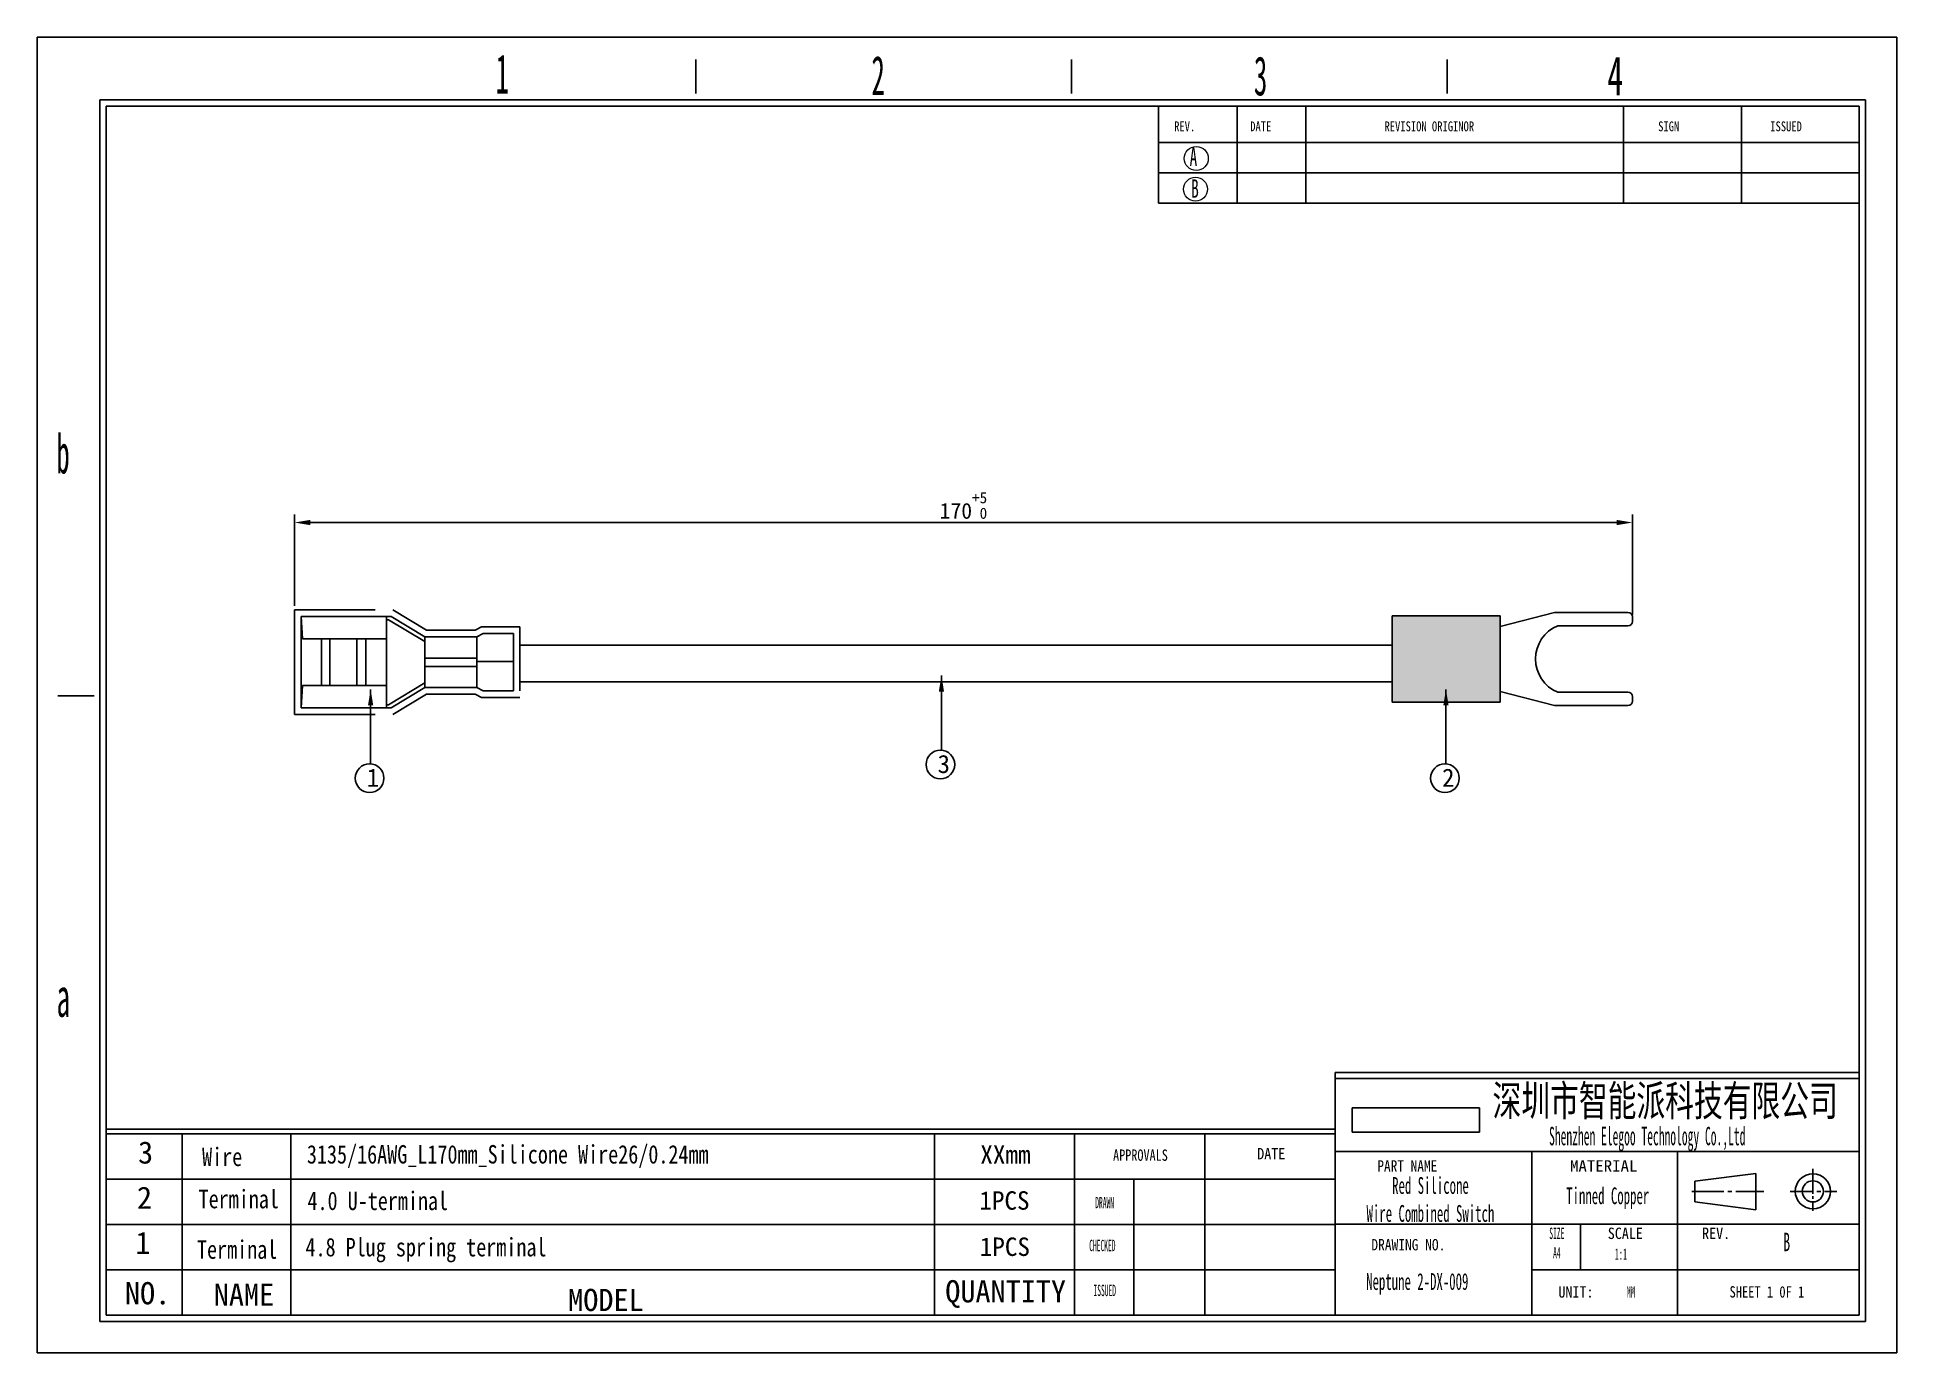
# Model space of a CAD drawing. Header units: millimetres. Extents: x 2 to 295, y 1 to 209.
import ezdxf

# ---------------------------------------------------------------- set-up
doc = ezdxf.new("R2010")
doc.units = ezdxf.units.MM
doc.header["$PDSIZE"] = -1
doc.linetypes.add('DASHED', pattern=[19.05, 12.7, -6.35])
doc.layers.add('SLD-0', color=179, linetype='Continuous')
doc.styles.add('SLDTEXTSTYLE0', font='TXT', dxfattribs={"width": 0.56, "bigfont": 'bigfont'})
doc.styles.add('SLDTEXTSTYLE10', font='TXT', dxfattribs={"width": 0.862222})
doc.styles.add('SLDTEXTSTYLE11', font='TXT', dxfattribs={"width": 1.089})
doc.styles.add('SLDTEXTSTYLE13', font='TXT', dxfattribs={"width": 0.56})
doc.styles.add('SLDTEXTSTYLE14', font='TXT', dxfattribs={"width": 0.805625})
doc.styles.add('SLDTEXTSTYLE3', font='TXT', dxfattribs={"width": 0.484})
doc.styles.add('SLDTEXTSTYLE4', font='TXT', dxfattribs={"width": 0.40535})
doc.styles.add('SLDTEXTSTYLE5', font='TXT', dxfattribs={"width": 0.6})
doc.styles.add('SLDTEXTSTYLE6', font='TXT', dxfattribs={"width": 0.5025})
doc.styles.add('SLDTEXTSTYLE7', font='TXT', dxfattribs={"width": 0.9075})
doc.styles.add('SLDTEXTSTYLE8', font='TXT', dxfattribs={"width": 0.870455})
doc.styles.add('SLDTEXTSTYLE9', font='TXT', dxfattribs={"width": 0.7865})
doc.dimstyles.new('ISO-25', dxfattribs={"dimtxt": 2.5, "dimasz": 2.5, "dimexe": 1.25, "dimexo": 0.625, "dimtad": 1, "dimtxsty": 'Standard', "dimcen": 2.5, "dimadec": 0, "dimazin": 0, "dimtfac": 1, "dimtmove": 0, "dimatfit": 3, "dimfxl": 1, "dimarcsym": 0})
picture_1 = doc.add_image_def('image1.jpg', size_in_pixel=(1698, 321))

# ---------------------------------------------------------------- blocks, each defined once
blk = doc.blocks.new('*D7')
at = {"color": 0, "lineweight": -2}
for p, q in [((42.4, 119.03), (42.4, 133.42)), ((44.9, 132.17), (250.9, 132.17)), ((253.4, 117.57), (253.4, 133.42))]:
    blk.add_line(p, q, dxfattribs=at)
at = {"color": 0}
for points in [[(44.9, 132.59), (44.9, 131.75), (42.4, 132.17)], [(250.9, 132.59), (250.9, 131.75), (253.4, 132.17)]]:
    blk.add_solid(points, dxfattribs=at)
at = {"layer": 'Defpoints', "color": 0}
for p in [(253.4, 132.17), (42.4, 118.4), (253.4, 116.94)]:
    blk.add_point(p, dxfattribs=at)
at = {"color": 0, "insert": (147.9, 134.84), "char_height": 2.5, "attachment_point": 5}
blk.add_mtext('170{\\H0.7x;\\S+5^  0;}', dxfattribs=at)

msp = doc.modelspace()

# ---------------------------------------------------------------- hatches: boundary and pattern name
msp.add_hatch(color=256).paths.add_polyline_path([(232.557, 115.777), (232.557, 117.466), (215.512, 117.466), (215.512, 110.664), (215.512, 103.862), (232.557, 103.862)])

# ---------------------------------------------------------------- linework, layer by layer
at = {"linetype": 'DASHED'}
for p, q in [((42.403, 118.4), (42.403, 110.156)), ((42.403, 118.4), (57.922, 118.4)), ((57.922, 118.4), (63.235, 115.195)), ((63.235, 115.195), (70.905, 115.195)), ((70.905, 115.195), (71.892, 115.729)), ((71.892, 115.729), (77.957, 115.729)), ((77.957, 105.618), (77.957, 115.729)), ((42.403, 101.912), (42.403, 110.156)), ((57.922, 101.912), (63.235, 105.117)), ((63.235, 105.117), (70.905, 105.117)), ((70.905, 105.117), (71.892, 104.583)), ((71.892, 104.583), (77.957, 104.583)), ((42.403, 101.912), (57.922, 101.912))]:
    msp.add_line(p, q, dxfattribs=at)
for p, q in [((43.438, 117.365), (43.438, 110.156)), ((43.438, 117.365), (57.634, 117.365)), ((43.646, 113.824), (43.438, 117.365)), ((56.878, 116.552), (56.878, 117.365)), ((57.634, 117.365), (62.947, 114.16)), ((232.557, 117.466), (215.512, 117.466)), ((215.512, 117.466), (215.512, 110.664)), ((241.099, 117.989), (232.557, 115.777)), ((232.557, 115.777), (232.557, 117.466)), ((252.704, 117.989), (241.099, 117.989)), ((57.226, 116.856), (56.878, 116.856)), ((56.878, 116.552), (56.878, 110.156)), ((57.226, 116.856), (62.947, 113.414)), ((71.167, 114.16), (72.154, 114.694)), ((72.154, 114.694), (76.922, 114.694)), ((76.922, 114.694), (76.922, 106.936)), ((232.557, 115.777), (232.557, 103.862)), ((252.704, 115.897), (241.641, 115.897)), ((253.403, 117.291), (253.403, 116.595)), ((56.878, 113.824), (43.646, 113.824)), ((46.654, 113.824), (46.654, 110.156)), ((47.992, 113.824), (47.992, 110.156)), ((52.216, 113.824), (52.216, 110.156)), ((53.659, 113.824), (53.659, 110.156)), ((62.947, 113.414), (62.947, 114.16)), ((62.947, 114.16), (71.167, 114.16)), ((62.947, 113.414), (62.947, 110.156)), ((71.167, 114.16), (71.167, 107.47)), ((71.167, 106.152), (71.167, 112.842)), ((76.922, 105.618), (76.922, 113.376)), ((43.438, 102.947), (43.438, 110.156)), ((46.654, 106.488), (46.654, 110.156)), ((47.992, 106.488), (47.992, 110.156)), ((52.216, 106.488), (52.216, 110.156)), ((53.659, 106.488), (53.659, 110.156)), ((56.878, 103.76), (56.878, 110.156)), ((62.947, 110.815), (71.167, 110.815)), ((62.947, 106.152), (62.947, 110.156)), ((62.947, 109.497), (71.167, 109.497)), ((71.167, 110.261), (76.922, 110.261)), ((215.512, 103.862), (215.512, 110.664)), ((43.646, 106.488), (43.438, 102.947)), ((56.878, 106.488), (43.646, 106.488)), ((57.226, 103.457), (62.947, 106.898)), ((57.634, 102.947), (62.947, 106.152)), ((62.947, 107.916), (62.947, 107.17)), ((62.947, 106.152), (71.167, 106.152)), ((71.167, 106.152), (72.154, 105.618)), ((72.154, 105.618), (76.922, 105.618)), ((43.438, 102.947), (56.878, 102.947)), ((43.438, 102.947), (57.634, 102.947)), ((56.878, 103.76), (56.878, 102.947)), ((57.226, 103.457), (56.878, 103.457)), ((232.557, 103.862), (215.512, 103.862)), ((241.099, 103.339), (232.557, 105.552)), ((252.704, 103.339), (241.099, 103.339)), ((252.704, 105.431), (241.641, 105.431)), ((253.403, 104.037), (253.403, 104.733))]:
    msp.add_line(p, q)
at = {"color": 1}
for p, q in [((77.957, 112.841), (215.512, 112.841)), ((77.957, 107.083), (215.512, 107.083))]:
    msp.add_line(p, q, dxfattribs=at)
at = {"color": 179}
for p, q in [((24.677, 35.811), (24.677, 7.219)), ((41.834, 35.737), (41.834, 7.144)), ((174.782, 7.219), (174.782, 28.663)), ((12.675, 14.39), (206.505, 14.39))]:
    msp.add_line(p, q, dxfattribs=at)
for centre in [(54.239, 91.868), (144.267, 94.028), (223.838, 91.868)]:
    msp.add_circle(centre, 2.26)
for centre, radius, start, end in [((252.704, 117.291), 0.698, 0, 90), ((243.777, 110.664), 5.652, 112.20674, 247.79326), ((252.704, 116.595), 0.698, 270, 0), ((252.704, 104.733), 0.698, 0, 90), ((252.704, 104.037), 0.698, 270, 0)]:
    msp.add_arc(centre, radius, start, end)
at = {"layer": 'SLD-0'}
for p, q in [((1.812, 208.674), (295.107, 208.674)), ((1.812, 1.294), (1.812, 208.674)), ((295.107, 208.674), (295.107, 1.294)), ((12.675, 7.219), (12.675, 197.811)), ((12.675, 197.811), (289.181, 197.811)), ((252.017, 197.811), (252.017, 182.514)), ((270.599, 197.811), (270.599, 182.514)), ((289.181, 197.811), (289.181, 7.219)), ((289.181, 7.219), (12.675, 7.219)), ((295.107, 1.294), (1.812, 1.294))]:
    msp.add_line(p, q, dxfattribs=at)
at = {"layer": 'SLD-0', "color": 6, "linetype": 'Continuous'}
for p, q in [((105.701, 199.786), (105.701, 205.169)), ((164.952, 199.786), (164.952, 205.169)), ((224.204, 199.786), (224.204, 205.169)), ((11.687, 6.231), (11.687, 198.799)), ((11.687, 198.799), (290.169, 198.799)), ((290.169, 198.799), (290.169, 6.231)), ((10.805, 104.853), (5.068, 104.853)), ((290.169, 6.231), (11.687, 6.231))]:
    msp.add_line(p, q, dxfattribs=at)
at = {"layer": 'SLD-0', "color": 179, "linetype": 'Continuous'}
for p, q in [((178.659, 197.811), (178.659, 182.514)), ((191.05, 197.811), (191.05, 182.514)), ((201.886, 197.811), (201.886, 182.514)), ((178.659, 192.074), (289.181, 192.074)), ((178.659, 187.294), (289.181, 187.294)), ((178.659, 182.514), (289.181, 182.514)), ((289.181, 45.462), (206.505, 45.462)), ((206.505, 45.462), (206.505, 7.219)), ((289.181, 44.506), (206.505, 44.506)), ((206.505, 36.531), (12.675, 36.531)), ((206.505, 35.811), (12.675, 35.811)), ((143.332, 35.811), (143.332, 7.219)), ((165.394, 35.811), (165.394, 7.219)), ((185.949, 35.811), (185.949, 7.219)), ((289.181, 33.033), (206.505, 33.033)), ((237.553, 33.033), (237.553, 7.219)), ((260.499, 7.219), (260.499, 33.033)), ((263.255, 28.354), (272.888, 29.538)), ((272.888, 23.846), (272.888, 29.538)), ((281.869, 26.35), (281.869, 30.316)), ((206.505, 28.663), (12.675, 28.663)), ((262.786, 26.733), (267.83, 26.733)), ((263.255, 25.106), (263.255, 28.354)), ((268.461, 26.733), (269.091, 26.733)), ((269.722, 26.733), (274.136, 26.733)), ((281.869, 26.733), (278.268, 26.733)), ((282.5, 26.733), (283.13, 26.733)), ((283.761, 26.733), (285.653, 26.733)), ((263.255, 25.106), (272.888, 23.846)), ((281.869, 25.966), (281.869, 25.583)), ((281.869, 25.2), (281.869, 23.667)), ((206.505, 21.515), (12.675, 21.515)), ((289.181, 21.56), (206.505, 21.56)), ((245.202, 21.56), (245.202, 14.39)), ((237.553, 14.39), (289.181, 14.39)), ((197.398, 7.219), (156.286, 7.219))]:
    msp.add_line(p, q, dxfattribs=at)
at = {"layer": 'SLD-0', "lineweight": 18}
for centre in [(184.622, 189.564), (184.499, 184.715)]:
    msp.add_circle(centre, 1.894, dxfattribs=at)
at = {"layer": 'SLD-0', "color": 179, "linetype": 'Continuous'}
for radius in [2.771, 1.669]:
    msp.add_circle((281.869, 26.733), radius, dxfattribs=at)

# ---------------------------------------------------------------- texts
at = {"attachment_point": 1}
for s, insert, char_height, width in [('3', (143.825, 95.542), 2.862, 28.73867), ('1', (53.796, 93.383), 2.862, 28.73867), ('2', (223.395, 93.383), 2.862, 28.73867), ('{\\fSimSun|b0|i0|c134|p2;3}', (17.717, 34.62), 3.5, 3.84369), ('{\\fSimSun|b0|i0|c134|p2;\\W0.8;Wire}', (27.819, 33.638), 2.91042, 10.0429), ('{\\f@SimSun|b0|i0|c0|p2;\\W0.8;3135/16AWG_L170mm_\\f@SimSun|b0|i0|c134|p2;Silicone Wire\\f@SimSun|b0|i0|c0|p2;26/0.24mm}', (44.347, 34.035), 2.910417, 112.97472), ('{\\fSimSun|b0|i0|c134|p2;XXmm}', (150.557, 34.001), 2.91042, 9.84121), ('{\\fSimSun|b0|i0|c134|p2;2}', (17.545, 27.494), 3.5, 4.84381), ('{\\fSimSun|b0|i0|c134|p2;\\W0.8;Terminal}', (27.266, 26.987), 2.91042, 10.0429), ('{\\fSimSun|b0|i0|c0|p2;\\W0.8;4.0 U-terminal}', (44.44, 26.704), 2.91042, 56.72303), ('{\\fSimSun|b0|i0|c134|p2;1PCS}', (150.408, 26.756), 2.91042, 10.0429), ('{\\fSimSun|b0|i0|c134|p2;1}', (17.287, 20.368), 3.5, 3.26105), ('{\\fSimSun|b0|i0|c134|p2;\\W0.8;Terminal}', (27.013, 19.024), 2.91042, 10.0429), ('{\\f@SimSun|b0|i0|c0|p2;\\W0.8;4.8 \\f@SimSun|b0|i0|c134|p2;Plug spring terminal}', (44.128, 19.403), 2.91042, 67.62953), ('{\\fSimSun|b0|i0|c134|p2;1PCS}', (150.47, 19.469), 2.91042, 10.0429), ('{\\fSimSun|b0|i0|c134|p2;NO.}', (15.653, 12.435), 3.5, 10.0429), ('{\\fSimSun|b0|i0|c134|p2;NAME}', (29.662, 12.209), 3.5, 10.0429), ('{\\fSimSun|b0|i0|c134|p2;QUANTITY}', (145.033, 12.741), 3.5, 10.0429), ('{\\fSimSun|b0|i0|c134|p2;MODEL}', (85.558, 11.372), 3.5, 10.0429)]:
    msp.add_mtext(s, dxfattribs=dict(at, insert=insert, char_height=char_height, width=width))
at = {"layer": 'SLD-0'}
for s, insert, char_height, attachment_point, style in [('1', (74.111, 205.971), 6.172, 1, 'SLDTEXTSTYLE6'), ('2', (133.388, 205.728), 6.172, 1, 'SLDTEXTSTYLE6'), ('3', (193.707, 205.666), 6.172, 1, 'SLDTEXTSTYLE6'), ('4', (249.441, 205.659), 6.172, 1, 'SLDTEXTSTYLE5'), ('A', (183.578, 191.286), 2.903, 1, 'SLDTEXTSTYLE5'), ('B', (183.832, 186.271), 2.903, 1, 'SLDTEXTSTYLE5'), ('b', (4.835, 146.092), 6.172, 1, 'SLDTEXTSTYLE6'), ('a', (4.88, 60.423), 6.172, 1, 'SLDTEXTSTYLE6'), ('{\\fSimSun|b0|i0|c134|p2;\\W0.689;深圳市智能派科技有限公司}', (258.577, 43.451), 4.82808, 2, 'SLDTEXTSTYLE11'), ('B', (277.178, 20.219), 2.91, 1, 'SLDTEXTSTYLE13')]:
    msp.add_mtext(s, dxfattribs=dict(at, insert=insert, char_height=char_height, attachment_point=attachment_point, style=style))
at = {"layer": 'SLD-0', "color": 179}
for s, insert, char_height, attachment_point, style in [('REV.', (181.129, 195.4), 1.5536, 1, 'SLDTEXTSTYLE9'), ('DATE', (193.126, 195.4), 1.5536, 1, 'SLDTEXTSTYLE9'), ('REVISION ORIGINOR', (214.308, 195.4), 1.55363, 1, 'SLDTEXTSTYLE9'), ('SIGN', (257.466, 195.4), 1.5536, 1, 'SLDTEXTSTYLE9'), ('ISSUED', (275.148, 195.4), 1.5536, 1, 'SLDTEXTSTYLE9'), ('{\\W0.46;Shenzhen Elegoo Technology Co.,Ltd}', (255.741, 36.914), 2.91042, 2, 'SLDTEXTSTYLE13'), ('APPROVALS', (175.815, 33.347), 1.7927, 2, 'SLDTEXTSTYLE9'), ('DATE', (196.449, 33.577), 1.7927, 2, 'SLDTEXTSTYLE7'), ('PART NAME', (217.905, 31.645), 1.7927, 2, 'SLDTEXTSTYLE10'), ('MATERIAL', (248.88, 31.645), 1.7927, 2, 'SLDTEXTSTYLE11'), ('DRAWN', (170.162, 25.873), 1.7927, 2, 'SLDTEXTSTYLE4'), ('SIZE', (241.479, 21.022), 1.7927, 2, 'SLDTEXTSTYLE4'), ('SCALE', (252.289, 21.022), 1.7927, 2, 'SLDTEXTSTYLE7'), ('REV.', (266.61, 21.022), 1.7927, 2, 'SLDTEXTSTYLE7'), ('CHECKED', (169.803, 19.105), 1.7927, 2, 'SLDTEXTSTYLE4'), ('DRAWING NO.', (218.07, 19.229), 1.79265, 2, 'SLDTEXTSTYLE8'), ('A4', (241.49, 17.953), 1.7927, 2, 'SLDTEXTSTYLE4'), ('1:1', (251.596, 17.745), 1.7927, 2, 'SLDTEXTSTYLE3'), ('ISSUED', (170.188, 12.025), 1.7927, 2, 'SLDTEXTSTYLE4'), ('UNIT:', (244.499, 11.791), 1.7927, 2, 'SLDTEXTSTYLE7'), ('MM', (253.161, 11.791), 1.7927, 2, 'SLDTEXTSTYLE3'), ('SHEET 1 0F 1', (274.62, 11.791), 1.79265, 2, 'SLDTEXTSTYLE14')]:
    msp.add_mtext(s, dxfattribs=dict(at, insert=insert, char_height=char_height, attachment_point=attachment_point, style=style))
at = {"layer": 'SLD-0', "color": 0, "insert": (221.555, 28.99), "char_height": 2.64583, "width": 22.04954, "attachment_point": 2, "style": 'SLDTEXTSTYLE0'}
msp.add_mtext('{\\f@SimSun|b0|i0|c134|p2;\\W0.56;Red Silicone Wire_Combined Switch}', dxfattribs=at)
at = {"layer": 'SLD-0', "color": 0, "char_height": 2.64583, "attachment_point": 2, "style": 'SLDTEXTSTYLE0'}
for s, insert in [('{\\fSimSun|b0|i0|c134|p2;\\W0.56;Tinned Copper}', (249.513, 27.368)), ('{\\fSimSun|b0|i0|c134|p2;Neptune 2-DX-009}', (219.475, 13.851))]:
    msp.add_mtext(s, dxfattribs=dict(at, insert=insert))

# ---------------------------------------------------------------- dimensions: what is measured, and where the dimension line sits
dim = msp.add_linear_dim(base=(253.403, 132.171), p1=(42.403, 118.4), p2=(253.403, 116.943), text='170{\\H0.7x;\\S+5^  0;}', dimstyle='ISO-25')
dim.commit()
dim.dimension.update_dxf_attribs({"geometry": '*D7', "text_midpoint": (147.903, 134.838)})

# ---------------------------------------------------------------- pictures from other files: only their frames are drawn
image = msp.add_image(picture_1, insert=(209.204, 36.086), size_in_units=(20.09, 3.798))
image.dxf.flags = 7

# ---------------------------------------------------------------- leaders
for points in [[(54.399, 105.874), (54.399, 94.123)], [(144.428, 108.034), (144.428, 96.283)], [(223.999, 105.874), (223.999, 94.123)]]:
    msp.add_leader(points, dimstyle='ISO-25', override={"dimgap": 0.625, "dimtad": 0})

doc.saveas('drawing.dxf')
